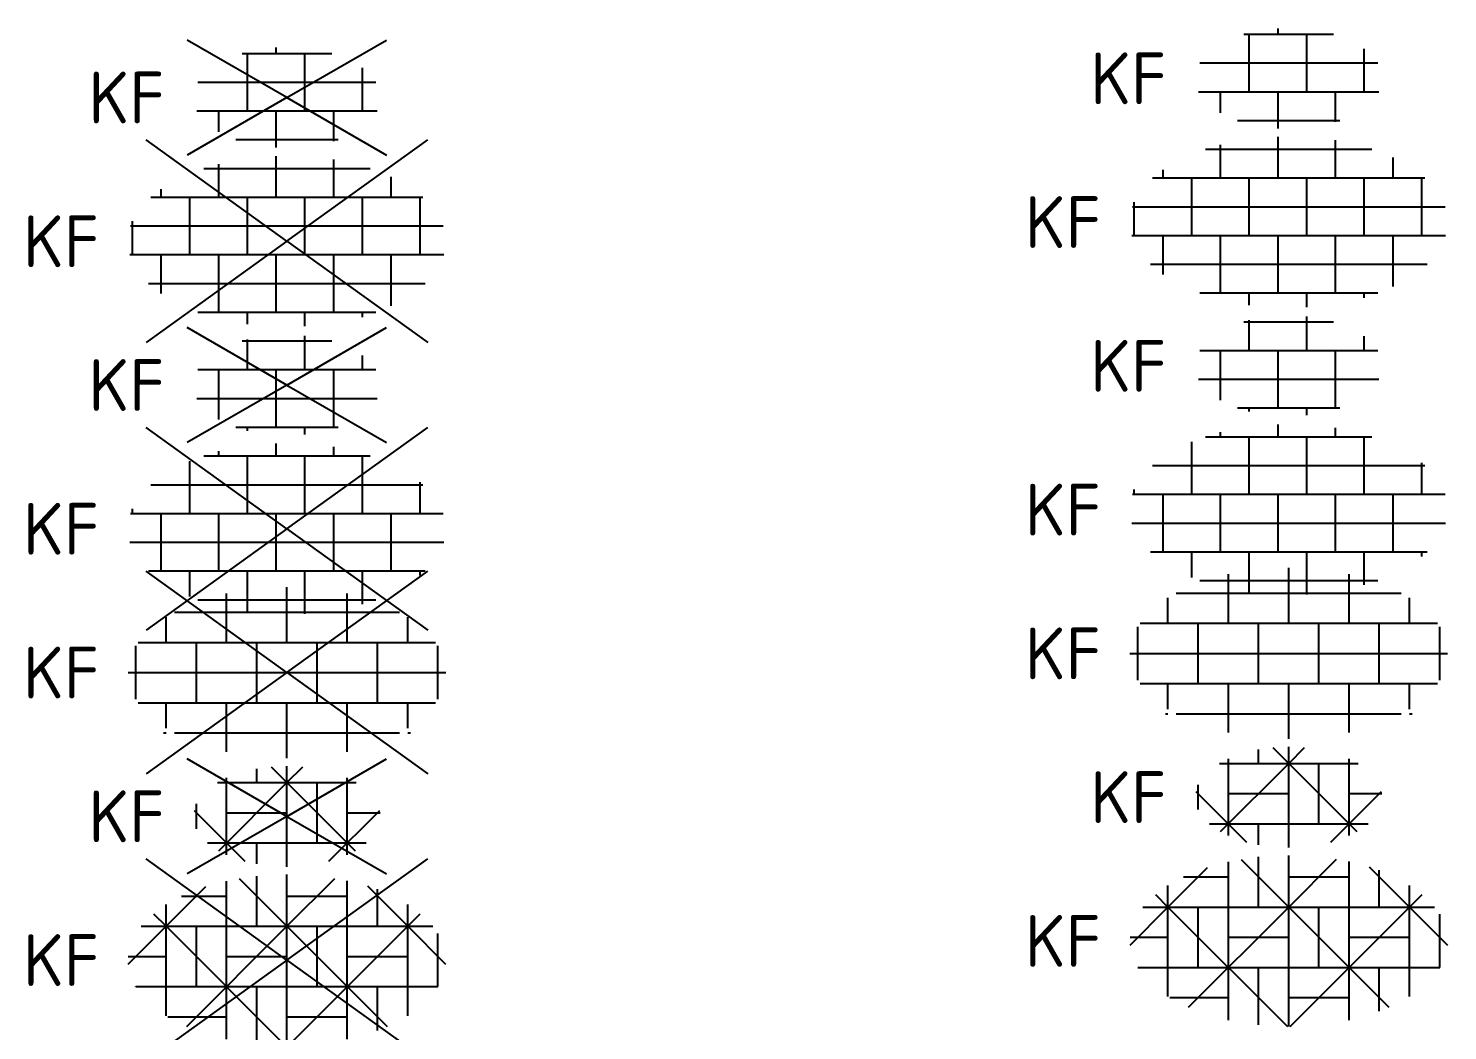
# Model space of a CAD drawing. Header units: metres. Extents: x -1103 to -1052, y 1073 to 2172.
# Drawn here: x -1102.05 to -1052.69, y 1216.12 to 1250.98 of the extents above; entities that cross this region are included whole.
import ezdxf
from ezdxf.enums import TextEntityAlignment as Align

# ---------------------------------------------------------------- set-up
doc = ezdxf.new("R2010")
doc.units = ezdxf.units.M
doc.styles.add('NLCS-ISO', font='NLCS-ISO.ttf')

# ---------------------------------------------------------------- blocks, each defined once
blk = doc.blocks.new('SVH-BSS_KEIFORMAAT_BLOK_STREEP-SO')
for p, q in [((0, 1.178), (0, 2.975)), ((-4.2, 1.178), (-2.82, 2.558)), ((-2.1, 1.178), (-2.1, 2.752)), ((-1.659, 2.838), (0, 1.178)), ((-1.05, 1.178), (-1.05, 2.921)), ((0, 1.178), (1.665, 2.843)), ((2.1, 1.178), (2.1, 2.763)), ((2.797, 2.581), (4.2, 1.178)), ((-3.661, 2.228), (-2.1, 2.228)), ((0, 2.228), (2.1, 2.228)), ((3.15, 1.178), (3.15, 2.466)), ((-4.638, 1.616), (-4.2, 1.178)), ((-4.2, 1.178), (-4.2, 1.933)), ((4.2, 1.178), (4.2, 1.933)), ((4.2, 1.178), (4.638, 1.616)), ((-5.519, -0.141), (-4.2, 1.178)), ((-5.073, 1.178), (-4.2, 1.178)), ((-4.2, -1.933), (-4.2, 1.178)), ((-4.2, 1.178), (-0.047, -2.975)), ((-4.2, 1.178), (0, 1.178)), ((-3.486, -2.308), (0, 1.178)), ((-3.15, -0.922), (-3.15, 1.178)), ((-2.1, -2.752), (-2.1, 1.178)), ((0, -2.975), (0, 1.178)), ((0, 1.178), (3.486, -2.308)), ((0, 1.178), (4.2, 1.178)), ((0.047, -2.975), (4.2, 1.178)), ((1.05, -0.922), (1.05, 1.178)), ((2.1, -2.752), (2.1, 1.178)), ((4.2, -1.933), (4.2, 1.178)), ((4.2, 1.178), (5.519, -0.141)), ((4.2, 1.178), (5.073, 1.178)), ((5.25, -0.922), (5.25, 0.927)), ((-5.52, 0.128), (-4.2, 0.128)), ((-2.1, 0.128), (0, 0.128)), ((2.1, 0.128), (4.2, 0.128)), ((-5.253, -0.922), (-4.2, -0.922)), ((-5.25, -0.927), (-5.25, -0.922)), ((-4.2, -0.922), (0, -0.922)), ((-1.05, -2.921), (-1.05, -0.922)), ((0, -0.922), (4.2, -0.922)), ((3.15, -2.444), (3.15, -0.922)), ((4.2, -0.922), (5.253, -0.922)), ((-4.137, -1.972), (-2.1, -1.972)), ((0, -1.972), (2.1, -1.972))]:
    blk.add_line(p, q)
at = {"style": 'NLCS-ISO'}
blk.add_attdef('FORMAAT', text='', height=1.8, dxfattribs=at).set_placement((-6.525, 0), align=Align.MIDDLE_RIGHT)
blk.add_attdef('KLEUR', text='', height=1.8, dxfattribs=at).set_placement((6.525, 0), align=Align.MIDDLE_LEFT)
at = {"style": 'NLCS-ISO', "flags": 1}
blk.add_attdef('FUNCTIE', text='', height=1.8, dxfattribs=at).set_placement((0, -3.975), align=Align.TOP_CENTER)
blk = doc.blocks.new('SVH-BSS_KEIFORMAAT_BLOK_STREEP_KL-SO')
for p, q in [((-1.05, 1.174), (-1.05, 1.656)), ((-0.552, 1.726), (0, 1.174)), ((0, 1.174), (0, 1.75)), ((0, 1.174), (0.552, 1.726)), ((-2.409, 1.174), (0, 1.174)), ((-2.371, -1.197), (0, 1.174)), ((-2.1, 1.174), (-2.1, 1.336)), ((-2.1, -1.336), (-2.1, 1.174)), ((0, -1.75), (0, 1.174)), ((0, 1.174), (2.371, -1.197)), ((0, 1.174), (2.409, 1.174)), ((1.05, -0.926), (1.05, 1.174)), ((2.1, 1.174), (2.1, 1.336)), ((2.1, -1.336), (2.1, 1.174)), ((-3.228, 0.203), (-1.463, -1.563)), ((-3.15, -0.431), (-3.15, 0.431)), ((-2.1, 0.124), (0, 0.124)), ((1.463, -1.563), (3.228, 0.203)), ((2.1, 0.124), (3.242, 0.124)), ((-2.758, -0.926), (0, -0.926)), ((-1.05, -1.656), (-1.05, -0.926)), ((0, -0.926), (2.758, -0.926))]:
    blk.add_line(p, q)
at = {"style": 'NLCS-ISO'}
blk.add_attdef('FORMAAT', text='', height=1.8, dxfattribs=at).set_placement((-4.25, 0), align=Align.MIDDLE_RIGHT)
blk.add_attdef('KLEUR', text='', height=1.8, dxfattribs=at).set_placement((4.25, 0), align=Align.MIDDLE_LEFT)
at = {"style": 'NLCS-ISO', "flags": 1}
blk.add_attdef('FUNCTIE', text='', height=1.8, dxfattribs=at).set_placement((0, -2.75), align=Align.TOP_CENTER)
blk = doc.blocks.new('SVH-BSS_KEIFORMAAT_DUBBEL-SO')
for p, q in [((0, 1.05), (0, 2.975)), ((-2.1, 1.05), (-2.1, 2.752)), ((2.1, 1.05), (2.1, 2.752)), ((-3.914, 2.1), (0, 2.1)), ((0, 2.1), (3.914, 2.1)), ((-4.2, 1.05), (-4.2, 1.933)), ((4.2, 1.05), (4.2, 1.933)), ((-5.169, 1.05), (-4.2, 1.05)), ((-4.2, 1.05), (0, 1.05)), ((-3.15, -1.05), (-3.15, 1.05)), ((-1.05, -1.05), (-1.05, 1.05)), ((0, 1.05), (4.2, 1.05)), ((1.05, -1.05), (1.05, 1.05)), ((3.15, -1.05), (3.15, 1.05)), ((4.2, 1.05), (5.169, 1.05)), ((-5.25, -0.927), (-5.25, 0.927)), ((5.25, -0.927), (5.25, 0.927)), ((-5.525, 0), (-4.2, 0)), ((-4.2, 0), (0, 0)), ((0, 0), (4.2, 0)), ((4.2, 0), (5.525, 0)), ((-5.169, -1.05), (-4.2, -1.05)), ((-4.2, -1.933), (-4.2, -1.05)), ((-4.2, -1.05), (0, -1.05)), ((-2.1, -2.752), (-2.1, -1.05)), ((0, -2.975), (0, -1.05)), ((0, -1.05), (4.2, -1.05)), ((2.1, -2.752), (2.1, -1.05)), ((4.2, -1.933), (4.2, -1.05)), ((4.2, -1.05), (5.169, -1.05)), ((-4.29, -2.1), (-4.2, -2.1)), ((-3.914, -2.1), (0, -2.1)), ((0, -2.1), (3.914, -2.1)), ((4.2, -2.1), (4.292, -2.1))]:
    blk.add_line(p, q)
at = {"style": 'NLCS-ISO'}
blk.add_attdef('FORMAAT', text='', height=1.8, dxfattribs=at).set_placement((-6.525, 0), align=Align.MIDDLE_RIGHT)
blk.add_attdef('KLEUR', text='', height=1.8, dxfattribs=at).set_placement((6.525, 0), align=Align.MIDDLE_LEFT)
at = {"style": 'NLCS-ISO', "flags": 1}
blk.add_attdef('FUNCTIE', text='', height=1.8, dxfattribs=at).set_placement((0, -3.975), align=Align.TOP_CENTER)
blk = doc.blocks.new('SVH-BSS_KEIFORMAAT_DUBBEL_01-SO')
for p, q in [((-0.372, 2.536), (-0.372, 2.966)), ((-2.89, 2.536), (2.89, 2.536)), ((-2.372, 2.536), (-2.372, 2.699)), ((-1.372, 0.536), (-1.372, 2.536)), ((0.628, 0.536), (0.628, 2.536)), ((1.628, 2.536), (1.628, 2.847)), ((2.628, 0.536), (2.628, 2.536)), ((-3.372, 0.536), (-3.372, 2.357)), ((-4.732, 1.536), (4.732, 1.536)), ((4.628, 0.536), (4.628, 1.625)), ((-5.435, 0.536), (5.435, 0.536)), ((-5.372, 0.536), (-5.372, 0.696)), ((-4.372, -1.464), (-4.372, 0.536)), ((-2.372, -1.464), (-2.372, 0.536)), ((-0.372, -1.464), (-0.372, 0.536)), ((1.628, -1.464), (1.628, 0.536)), ((3.628, -1.464), (3.628, 0.536)), ((-5.457, -0.464), (5.457, -0.464)), ((-4.809, -1.464), (4.809, -1.464)), ((-3.372, -2.357), (-3.372, -1.464)), ((-1.372, -2.884), (-1.372, -1.464)), ((0.628, -2.954), (0.628, -1.464)), ((2.628, -2.617), (2.628, -1.464)), ((4.628, -1.625), (4.628, -1.464)), ((-3.095, -2.464), (3.095, -2.464))]:
    blk.add_line(p, q)
at = {"style": 'NLCS-ISO'}
blk.add_attdef('FORMAAT', text='', height=1.8, dxfattribs=at).set_placement((-6.525, 0), align=Align.MIDDLE_RIGHT)
blk.add_attdef('KLEUR', text='', height=1.8, dxfattribs=at).set_placement((6.525, 0), align=Align.MIDDLE_LEFT)
at = {"style": 'NLCS-ISO', "flags": 1}
blk.add_attdef('FUNCTIE', text='', height=1.8, dxfattribs=at).set_placement((0, -3.975), align=Align.TOP_CENTER)
blk = doc.blocks.new('SVH-BSS_KEIFORMAAT_DUBBEL_01_KL-SO')
for p, q in [((-1.559, 1.536), (1.559, 1.536)), ((-1.372, 0.536), (-1.372, 1.587)), ((0.628, 0.536), (0.628, 1.717)), ((2.628, 0.536), (2.628, 1.029)), ((-3.094, 0.536), (3.094, 0.536)), ((-2.372, -1.197), (-2.372, 0.536)), ((-0.372, -1.464), (-0.372, 0.536)), ((1.628, -1.464), (1.628, 0.536)), ((-3.133, -0.464), (3.133, -0.464)), ((-1.779, -1.464), (1.779, -1.464)), ((-1.372, -1.587), (-1.372, -1.464)), ((0.628, -1.717), (0.628, -1.464))]:
    blk.add_line(p, q)
at = {"style": 'NLCS-ISO'}
blk.add_attdef('FORMAAT', text='', height=1.8, dxfattribs=at).set_placement((-4.25, 0), align=Align.MIDDLE_RIGHT)
blk.add_attdef('KLEUR', text='', height=1.8, dxfattribs=at).set_placement((4.25, 0), align=Align.MIDDLE_LEFT)
at = {"style": 'NLCS-ISO', "flags": 1}
blk.add_attdef('FUNCTIE', text='', height=1.8, dxfattribs=at).set_placement((0, -2.75), align=Align.TOP_CENTER)
blk = doc.blocks.new('SVH-BSS_KEIFORMAAT_DUBBEL_02-SO')
for p, q in [((-0.372, 1.536), (-0.372, 2.966)), ((-2.89, 2.536), (2.89, 2.536)), ((-2.372, 1.536), (-2.372, 2.687)), ((1.628, 1.536), (1.628, 2.847)), ((3.628, 1.536), (3.628, 2.244)), ((-4.732, 1.536), (4.732, 1.536)), ((-4.372, 1.536), (-4.372, 1.819)), ((-3.372, -0.464), (-3.372, 1.536)), ((-1.372, -0.464), (-1.372, 1.536)), ((0.628, -0.464), (0.628, 1.536)), ((2.628, -0.464), (2.628, 1.536)), ((4.628, -0.464), (4.628, 1.536)), ((-5.435, 0.536), (5.435, 0.536)), ((-5.372, -0.464), (-5.372, 0.696)), ((-5.457, -0.464), (5.457, -0.464)), ((-4.372, -1.819), (-4.372, -0.464)), ((-2.372, -2.464), (-2.372, -0.464)), ((-0.372, -2.464), (-0.372, -0.464)), ((1.628, -2.464), (1.628, -0.464)), ((3.628, -2.244), (3.628, -0.464)), ((-4.809, -1.464), (4.809, -1.464)), ((-3.095, -2.464), (3.095, -2.464)), ((-1.372, -2.884), (-1.372, -2.464)), ((0.628, -2.954), (0.628, -2.464)), ((2.628, -2.633), (2.628, -2.464))]:
    blk.add_line(p, q)
at = {"style": 'NLCS-ISO'}
blk.add_attdef('FORMAAT', text='', height=1.8, dxfattribs=at).set_placement((-6.525, 0), align=Align.MIDDLE_RIGHT)
blk.add_attdef('KLEUR', text='', height=1.8, dxfattribs=at).set_placement((6.525, 0), align=Align.MIDDLE_LEFT)
at = {"style": 'NLCS-ISO', "flags": 1}
blk.add_attdef('FUNCTIE', text='', height=1.8, dxfattribs=at).set_placement((0, -3.975), align=Align.TOP_CENTER)
blk = doc.blocks.new('SVH-BSS_KEIFORMAAT_DUBBEL_02_KL-SO')
for p, q in [((-1.559, 1.536), (1.559, 1.536)), ((-1.372, -0.464), (-1.372, 1.536)), ((-0.372, 1.536), (-0.372, 1.739)), ((0.628, -0.464), (0.628, 1.536)), ((2.628, -0.464), (2.628, 1.029)), ((-3.094, 0.536), (3.094, 0.536)), ((-3.133, -0.464), (3.133, -0.464)), ((-2.372, -1.197), (-2.372, -0.464)), ((-0.372, -1.739), (-0.372, -0.464)), ((1.628, -1.514), (1.628, -0.464)), ((-1.779, -1.464), (1.779, -1.464))]:
    blk.add_line(p, q)
at = {"style": 'NLCS-ISO'}
blk.add_attdef('FORMAAT', text='', height=1.8, dxfattribs=at).set_placement((-4.25, 0), align=Align.MIDDLE_RIGHT)
blk.add_attdef('KLEUR', text='', height=1.8, dxfattribs=at).set_placement((4.25, 0), align=Align.MIDDLE_LEFT)
at = {"style": 'NLCS-ISO', "flags": 1}
blk.add_attdef('FUNCTIE', text='', height=1.8, dxfattribs=at).set_placement((0, -2.75), align=Align.TOP_CENTER)
blk = doc.blocks.new('V-SVH-BSS_KEIFORMAAT_BLOK_STREEP-SO')
for p, q in [((0, 0), (-4.895, 3.524)), ((0, 0), (4.895, 3.524)), ((0, 1.178), (0, 2.975)), ((-4.2, 1.178), (-2.82, 2.558)), ((-2.1, 1.178), (-2.1, 2.752)), ((-1.659, 2.838), (0, 1.178)), ((-1.05, 1.178), (-1.05, 2.921)), ((0, 1.178), (1.665, 2.843)), ((2.1, 1.178), (2.1, 2.763)), ((2.797, 2.581), (4.2, 1.178)), ((-3.661, 2.228), (-2.1, 2.228)), ((0, 2.228), (2.1, 2.228)), ((3.15, 1.178), (3.15, 2.466)), ((-4.638, 1.616), (-4.2, 1.178)), ((-4.2, 1.178), (-4.2, 1.933)), ((4.2, 1.178), (4.2, 1.933)), ((4.2, 1.178), (4.638, 1.616)), ((-5.519, -0.141), (-4.2, 1.178)), ((-5.073, 1.178), (-4.2, 1.178)), ((-4.2, -1.933), (-4.2, 1.178)), ((-4.2, 1.178), (-0.047, -2.975)), ((-4.2, 1.178), (0, 1.178)), ((-3.486, -2.308), (0, 1.178)), ((-3.15, -0.922), (-3.15, 1.178)), ((-2.1, -2.752), (-2.1, 1.178)), ((0, -2.975), (0, 1.178)), ((0, 1.178), (3.486, -2.308)), ((0, 1.178), (4.2, 1.178)), ((0.047, -2.975), (4.2, 1.178)), ((1.05, -0.922), (1.05, 1.178)), ((2.1, -2.752), (2.1, 1.178)), ((4.2, -1.933), (4.2, 1.178)), ((4.2, 1.178), (5.519, -0.141)), ((4.2, 1.178), (5.073, 1.178)), ((5.25, -0.922), (5.25, 0.927)), ((-5.52, 0.128), (-4.2, 0.128)), ((0, 0), (-4.895, -3.524)), ((-2.1, 0.128), (0, 0.128)), ((0, 0), (4.895, -3.524)), ((2.1, 0.128), (4.2, 0.128)), ((-5.253, -0.922), (-4.2, -0.922)), ((-5.25, -0.927), (-5.25, -0.922)), ((-4.2, -0.922), (0, -0.922)), ((-1.05, -2.921), (-1.05, -0.922)), ((0, -0.922), (4.2, -0.922)), ((3.15, -2.444), (3.15, -0.922)), ((4.2, -0.922), (5.253, -0.922)), ((-4.137, -1.972), (-2.1, -1.972)), ((0, -1.972), (2.1, -1.972))]:
    blk.add_line(p, q)
at = {"style": 'NLCS-ISO'}
blk.add_attdef('FORMAAT', text='', height=1.8, dxfattribs=at).set_placement((-6.525, 0), align=Align.MIDDLE_RIGHT)
blk.add_attdef('KLEUR', text='', height=1.8, dxfattribs=at).set_placement((6.525, 0), align=Align.MIDDLE_LEFT)
at = {"style": 'NLCS-ISO', "flags": 1}
blk.add_attdef('FUNCTIE', text='', height=1.8, dxfattribs=at).set_placement((0, -3.975), align=Align.TOP_CENTER)
blk = doc.blocks.new('V-SVH-BSS_KEIFORMAAT_BLOK_STREEP_KL-SO')
for p, q in [((0, 0), (-3.464, 2)), ((0, 0), (3.464, 2)), ((-1.05, 1.174), (-1.05, 1.656)), ((-0.552, 1.726), (0, 1.174)), ((0, 1.174), (0, 1.75)), ((0, 1.174), (0.552, 1.726)), ((-2.409, 1.174), (0, 1.174)), ((-2.371, -1.197), (0, 1.174)), ((-2.1, 1.174), (-2.1, 1.336)), ((-2.1, -1.336), (-2.1, 1.174)), ((0, -1.75), (0, 1.174)), ((0, 1.174), (2.371, -1.197)), ((0, 1.174), (2.409, 1.174)), ((1.05, -0.926), (1.05, 1.174)), ((2.1, 1.174), (2.1, 1.336)), ((2.1, -1.336), (2.1, 1.174)), ((0, 0), (-3.464, -2)), ((-3.228, 0.203), (-1.463, -1.563)), ((-3.15, -0.431), (-3.15, 0.431)), ((-2.1, 0.124), (0, 0.124)), ((0, 0), (3.464, -2)), ((1.463, -1.563), (3.228, 0.203)), ((2.1, 0.124), (3.242, 0.124)), ((-2.758, -0.926), (0, -0.926)), ((-1.05, -1.656), (-1.05, -0.926)), ((0, -0.926), (2.758, -0.926))]:
    blk.add_line(p, q)
at = {"style": 'NLCS-ISO'}
blk.add_attdef('FORMAAT', text='', height=1.8, dxfattribs=at).set_placement((-4.25, 0), align=Align.MIDDLE_RIGHT)
blk.add_attdef('KLEUR', text='', height=1.8, dxfattribs=at).set_placement((4.25, 0), align=Align.MIDDLE_LEFT)
at = {"style": 'NLCS-ISO', "flags": 1}
blk.add_attdef('FUNCTIE', text='', height=1.8, dxfattribs=at).set_placement((0, -2.75), align=Align.TOP_CENTER)
blk = doc.blocks.new('V-SVH-BSS_KEIFORMAAT_DUBBEL-SO')
for p, q in [((0, 0), (-4.895, 3.524)), ((0, 0), (4.895, 3.524)), ((0, 1.05), (0, 2.975)), ((-2.1, 1.05), (-2.1, 2.752)), ((2.1, 1.05), (2.1, 2.752)), ((-3.914, 2.1), (0, 2.1)), ((0, 2.1), (3.914, 2.1)), ((-4.2, 1.05), (-4.2, 1.933)), ((4.2, 1.05), (4.2, 1.933)), ((-5.169, 1.05), (-4.2, 1.05)), ((-4.2, 1.05), (0, 1.05)), ((-3.15, -1.05), (-3.15, 1.05)), ((-1.05, -1.05), (-1.05, 1.05)), ((0, 1.05), (4.2, 1.05)), ((1.05, -1.05), (1.05, 1.05)), ((3.15, -1.05), (3.15, 1.05)), ((4.2, 1.05), (5.169, 1.05)), ((-5.25, -0.927), (-5.25, 0.927)), ((5.25, -0.927), (5.25, 0.927)), ((-5.525, 0), (-4.2, 0)), ((0, 0), (-4.895, -3.524)), ((-4.2, 0), (0, 0)), ((0, 0), (4.2, 0)), ((0, 0), (4.895, -3.524)), ((4.2, 0), (5.525, 0)), ((-5.169, -1.05), (-4.2, -1.05)), ((-4.2, -1.933), (-4.2, -1.05)), ((-4.2, -1.05), (0, -1.05)), ((-2.1, -2.752), (-2.1, -1.05)), ((0, -2.975), (0, -1.05)), ((0, -1.05), (4.2, -1.05)), ((2.1, -2.752), (2.1, -1.05)), ((4.2, -1.933), (4.2, -1.05)), ((4.2, -1.05), (5.169, -1.05)), ((-4.29, -2.1), (-4.2, -2.1)), ((-3.914, -2.1), (0, -2.1)), ((0, -2.1), (3.914, -2.1)), ((4.2, -2.1), (4.292, -2.1))]:
    blk.add_line(p, q)
at = {"style": 'NLCS-ISO'}
blk.add_attdef('FORMAAT', text='', height=1.8, dxfattribs=at).set_placement((-6.525, 0), align=Align.MIDDLE_RIGHT)
blk.add_attdef('KLEUR', text='', height=1.8, dxfattribs=at).set_placement((6.525, 0), align=Align.MIDDLE_LEFT)
at = {"style": 'NLCS-ISO', "flags": 1}
blk.add_attdef('FUNCTIE', text='', height=1.8, dxfattribs=at).set_placement((0, -3.975), align=Align.TOP_CENTER)
blk = doc.blocks.new('V-SVH-BSS_KEIFORMAAT_DUBBEL_01-SO')
for p, q in [((0, 0), (-4.895, 3.524)), ((0, 0), (4.895, 3.524)), ((-0.372, 2.536), (-0.372, 2.966)), ((-2.89, 2.536), (2.89, 2.536)), ((-2.372, 2.536), (-2.372, 2.699)), ((-1.372, 0.536), (-1.372, 2.536)), ((0.628, 0.536), (0.628, 2.536)), ((1.628, 2.536), (1.628, 2.847)), ((2.628, 0.536), (2.628, 2.536)), ((-3.372, 0.536), (-3.372, 2.357)), ((-4.732, 1.536), (4.732, 1.536)), ((4.628, 0.536), (4.628, 1.625)), ((-5.435, 0.536), (5.435, 0.536)), ((-5.372, 0.536), (-5.372, 0.696)), ((-4.372, -1.464), (-4.372, 0.536)), ((-2.372, -1.464), (-2.372, 0.536)), ((-0.372, -1.464), (-0.372, 0.536)), ((1.628, -1.464), (1.628, 0.536)), ((3.628, -1.464), (3.628, 0.536)), ((0, 0), (-4.895, -3.524)), ((0, 0), (4.895, -3.524)), ((-5.457, -0.464), (5.457, -0.464)), ((-4.809, -1.464), (4.809, -1.464)), ((-3.372, -2.357), (-3.372, -1.464)), ((-1.372, -2.884), (-1.372, -1.464)), ((0.628, -2.954), (0.628, -1.464)), ((2.628, -2.617), (2.628, -1.464)), ((4.628, -1.625), (4.628, -1.464)), ((-3.095, -2.464), (3.095, -2.464))]:
    blk.add_line(p, q)
at = {"style": 'NLCS-ISO'}
blk.add_attdef('FORMAAT', text='', height=1.8, dxfattribs=at).set_placement((-6.525, 0), align=Align.MIDDLE_RIGHT)
blk.add_attdef('KLEUR', text='', height=1.8, dxfattribs=at).set_placement((6.525, 0), align=Align.MIDDLE_LEFT)
at = {"style": 'NLCS-ISO', "flags": 1}
blk.add_attdef('FUNCTIE', text='', height=1.8, dxfattribs=at).set_placement((0, -3.975), align=Align.TOP_CENTER)
blk = doc.blocks.new('V-SVH-BSS_KEIFORMAAT_DUBBEL_01_KL-SO')
for p, q in [((0, 0), (-3.464, 2)), ((0, 0), (3.464, 2)), ((-1.559, 1.536), (1.559, 1.536)), ((-1.372, 0.536), (-1.372, 1.587)), ((0.628, 0.536), (0.628, 1.717)), ((2.628, 0.536), (2.628, 1.029)), ((-3.094, 0.536), (3.094, 0.536)), ((-2.372, -1.197), (-2.372, 0.536)), ((-0.372, -1.464), (-0.372, 0.536)), ((1.628, -1.464), (1.628, 0.536)), ((0, 0), (-3.464, -2)), ((0, 0), (3.464, -2)), ((-3.133, -0.464), (3.133, -0.464)), ((-1.779, -1.464), (1.779, -1.464)), ((-1.372, -1.587), (-1.372, -1.464)), ((0.628, -1.717), (0.628, -1.464))]:
    blk.add_line(p, q)
at = {"style": 'NLCS-ISO'}
blk.add_attdef('FORMAAT', text='', height=1.8, dxfattribs=at).set_placement((-4.25, 0), align=Align.MIDDLE_RIGHT)
blk.add_attdef('KLEUR', text='', height=1.8, dxfattribs=at).set_placement((4.25, 0), align=Align.MIDDLE_LEFT)
at = {"style": 'NLCS-ISO', "flags": 1}
blk.add_attdef('FUNCTIE', text='', height=1.8, dxfattribs=at).set_placement((0, -2.75), align=Align.TOP_CENTER)
blk = doc.blocks.new('V-SVH-BSS_KEIFORMAAT_DUBBEL_02-SO')
for p, q in [((0, 0), (-4.895, 3.524)), ((0, 0), (4.895, 3.524)), ((-0.372, 1.536), (-0.372, 2.966)), ((-2.89, 2.536), (2.89, 2.536)), ((-2.372, 1.536), (-2.372, 2.687)), ((1.628, 1.536), (1.628, 2.847)), ((3.628, 1.536), (3.628, 2.244)), ((-4.732, 1.536), (4.732, 1.536)), ((-4.372, 1.536), (-4.372, 1.819)), ((-3.372, -0.464), (-3.372, 1.536)), ((-1.372, -0.464), (-1.372, 1.536)), ((0.628, -0.464), (0.628, 1.536)), ((2.628, -0.464), (2.628, 1.536)), ((4.628, -0.464), (4.628, 1.536)), ((-5.435, 0.536), (5.435, 0.536)), ((-5.372, -0.464), (-5.372, 0.696)), ((0, 0), (-4.895, -3.524)), ((0, 0), (4.895, -3.524)), ((-5.457, -0.464), (5.457, -0.464)), ((-4.372, -1.819), (-4.372, -0.464)), ((-2.372, -2.464), (-2.372, -0.464)), ((-0.372, -2.464), (-0.372, -0.464)), ((1.628, -2.464), (1.628, -0.464)), ((3.628, -2.244), (3.628, -0.464)), ((-4.809, -1.464), (4.809, -1.464)), ((-3.095, -2.464), (3.095, -2.464)), ((-1.372, -2.884), (-1.372, -2.464)), ((0.628, -2.954), (0.628, -2.464)), ((2.628, -2.633), (2.628, -2.464))]:
    blk.add_line(p, q)
at = {"style": 'NLCS-ISO'}
blk.add_attdef('FORMAAT', text='', height=1.8, dxfattribs=at).set_placement((-6.525, 0), align=Align.MIDDLE_RIGHT)
blk.add_attdef('KLEUR', text='', height=1.8, dxfattribs=at).set_placement((6.525, 0), align=Align.MIDDLE_LEFT)
at = {"style": 'NLCS-ISO', "flags": 1}
blk.add_attdef('FUNCTIE', text='', height=1.8, dxfattribs=at).set_placement((0, -3.975), align=Align.TOP_CENTER)
blk = doc.blocks.new('V-SVH-BSS_KEIFORMAAT_DUBBEL_02_KL-SO')
for p, q in [((0, 0), (-3.464, 2)), ((0, 0), (3.464, 2)), ((-1.559, 1.536), (1.559, 1.536)), ((-1.372, -0.464), (-1.372, 1.536)), ((-0.372, 1.536), (-0.372, 1.739)), ((0.628, -0.464), (0.628, 1.536)), ((2.628, -0.464), (2.628, 1.029)), ((-3.094, 0.536), (3.094, 0.536)), ((0, 0), (-3.464, -2)), ((0, 0), (3.464, -2)), ((-3.133, -0.464), (3.133, -0.464)), ((-2.372, -1.197), (-2.372, -0.464)), ((-0.372, -1.739), (-0.372, -0.464)), ((1.628, -1.514), (1.628, -0.464)), ((-1.779, -1.464), (1.779, -1.464))]:
    blk.add_line(p, q)
at = {"style": 'NLCS-ISO'}
blk.add_attdef('FORMAAT', text='', height=1.8, dxfattribs=at).set_placement((-4.25, 0), align=Align.MIDDLE_RIGHT)
blk.add_attdef('KLEUR', text='', height=1.8, dxfattribs=at).set_placement((4.25, 0), align=Align.MIDDLE_LEFT)
at = {"style": 'NLCS-ISO', "flags": 1}
blk.add_attdef('FUNCTIE', text='', height=1.8, dxfattribs=at).set_placement((0, -2.75), align=Align.TOP_CENTER)

msp = doc.modelspace()

# ---------------------------------------------------------------- block references
ref = msp.add_blockref('SVH-BSS_KEIFORMAAT_DUBBEL_02_KL-SO', (-1058.219, 1249.242))
ref.add_attrib('FORMAAT', 'KF', dxfattribs={"height": 1.8, "style": 'NLCS-ISO'}).set_placement((-1062.469, 1249.242), align=Align.MIDDLE_RIGHT)
ref = msp.add_blockref('V-SVH-BSS_KEIFORMAAT_DUBBEL_02_KL-SO', (-1093.057, 1248.575))
ref.add_attrib('FORMAAT', 'KF', dxfattribs={"height": 1.8, "style": 'NLCS-ISO'}).set_placement((-1097.307, 1248.575), align=Align.MIDDLE_RIGHT)
ref = msp.add_blockref('SVH-BSS_KEIFORMAAT_DUBBEL_02-SO', (-1058.219, 1244.242))
ref.add_attrib('FORMAAT', 'KF', dxfattribs={"height": 1.8, "style": 'NLCS-ISO'}).set_placement((-1064.744, 1244.242), align=Align.MIDDLE_RIGHT)
ref = msp.add_blockref('V-SVH-BSS_KEIFORMAAT_DUBBEL_02-SO', (-1093.057, 1243.575))
ref.add_attrib('FORMAAT', 'KF', dxfattribs={"height": 1.8, "style": 'NLCS-ISO'}).set_placement((-1099.582, 1243.575), align=Align.MIDDLE_RIGHT)
ref = msp.add_blockref('SVH-BSS_KEIFORMAAT_DUBBEL_01_KL-SO', (-1058.219, 1239.242))
ref.add_attrib('FORMAAT', 'KF', dxfattribs={"height": 1.8, "style": 'NLCS-ISO'}).set_placement((-1062.469, 1239.242), align=Align.MIDDLE_RIGHT)
ref = msp.add_blockref('V-SVH-BSS_KEIFORMAAT_DUBBEL_01_KL-SO', (-1093.057, 1238.575))
ref.add_attrib('FORMAAT', 'KF', dxfattribs={"height": 1.8, "style": 'NLCS-ISO'}).set_placement((-1097.307, 1238.575), align=Align.MIDDLE_RIGHT)
ref = msp.add_blockref('V-SVH-BSS_KEIFORMAAT_DUBBEL_01-SO', (-1093.057, 1233.575))
ref.add_attrib('FORMAAT', 'KF', dxfattribs={"height": 1.8, "style": 'NLCS-ISO'}).set_placement((-1099.582, 1233.575), align=Align.MIDDLE_RIGHT)
ref = msp.add_blockref('SVH-BSS_KEIFORMAAT_DUBBEL_01-SO', (-1058.219, 1234.242))
ref.add_attrib('FORMAAT', 'KF', dxfattribs={"height": 1.8, "style": 'NLCS-ISO'}).set_placement((-1064.744, 1234.242), align=Align.MIDDLE_RIGHT)
ref = msp.add_blockref('V-SVH-BSS_KEIFORMAAT_DUBBEL-SO', (-1093.057, 1228.575))
ref.add_attrib('FORMAAT', 'KF', dxfattribs={"height": 1.8, "style": 'NLCS-ISO'}).set_placement((-1099.582, 1228.575), align=Align.MIDDLE_RIGHT)
ref = msp.add_blockref('SVH-BSS_KEIFORMAAT_DUBBEL-SO', (-1058.219, 1229.242))
ref.add_attrib('FORMAAT', 'KF', dxfattribs={"height": 1.8, "style": 'NLCS-ISO'}).set_placement((-1064.744, 1229.242), align=Align.MIDDLE_RIGHT)
ref = msp.add_blockref('SVH-BSS_KEIFORMAAT_BLOK_STREEP_KL-SO', (-1058.219, 1224.242))
ref.add_attrib('FORMAAT', 'KF', dxfattribs={"height": 1.8, "style": 'NLCS-ISO'}).set_placement((-1062.469, 1224.242), align=Align.MIDDLE_RIGHT)
ref = msp.add_blockref('V-SVH-BSS_KEIFORMAAT_BLOK_STREEP_KL-SO', (-1093.057, 1223.575))
ref.add_attrib('FORMAAT', 'KF', dxfattribs={"height": 1.8, "style": 'NLCS-ISO'}).set_placement((-1097.307, 1223.575), align=Align.MIDDLE_RIGHT)
ref = msp.add_blockref('V-SVH-BSS_KEIFORMAAT_BLOK_STREEP-SO', (-1093.057, 1218.575))
ref.add_attrib('FORMAAT', 'KF', dxfattribs={"height": 1.8, "style": 'NLCS-ISO'}).set_placement((-1099.582, 1218.575), align=Align.MIDDLE_RIGHT)
ref = msp.add_blockref('SVH-BSS_KEIFORMAAT_BLOK_STREEP-SO', (-1058.219, 1219.242))
ref.add_attrib('FORMAAT', 'KF', dxfattribs={"height": 1.8, "style": 'NLCS-ISO'}).set_placement((-1064.744, 1219.242), align=Align.MIDDLE_RIGHT)

doc.saveas('drawing.dxf')
